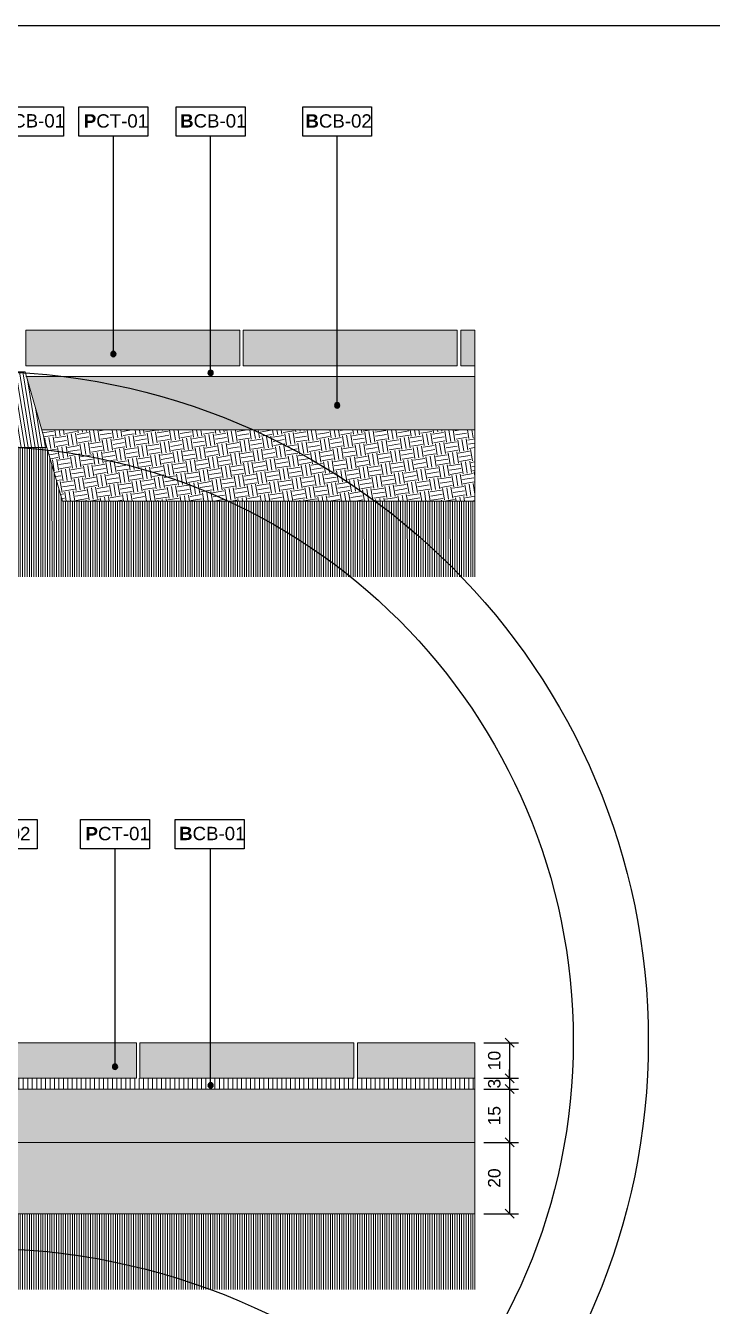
# Model space of a CAD drawing. Header units: metres. Extents: x -325 to 301, y -147 to 149.
# Drawn here: x 64.552 to 66.479, y 59.862 to 63.457 of the extents above; entities that cross this region are included whole.
import ezdxf

# ---------------------------------------------------------------- set-up
doc = ezdxf.new("R2010")
doc.units = ezdxf.units.M
doc.layers.get('Defpoints').update_dxf_attribs({"lineweight": 13})
doc.layers.add('-aux', color=50, linetype='Continuous', plot=False)
doc.layers.add('-AUX-TWQ', color=1, linetype='Continuous', plot=False)
doc.layers.add('0-TX-1_25', color=7, linetype='Continuous', true_color=0x3f4f7f)
doc.layers.add('3-TR-paviment fort', color=7, linetype='Continuous', true_color=0xd1d1d1)
for name, color, linetype, lineweight in [('1-CM', 7, 'Continuous', 0), ('2-L-secció', 1, 'Continuous', 0), ('3-TR Formigó', 252, 'Continuous', 0), ('3-TR Seleccionat', 44, 'Continuous', 0), ('3-TR Tot-u', 37, 'Continuous', 0)]:
    doc.layers.add(name, color=color, linetype=linetype, lineweight=lineweight)
doc.layers.add('3-TR sorra granitica', color=7, linetype='Continuous', lineweight=0, true_color=0xf2dac9)
doc.layers.add('3-TR tot_u', color=7, linetype='Continuous', lineweight=5, true_color=0x787878)
doc.layers.add('A-KEYPLAN_HATCH', color=7, linetype='Continuous')
doc.layers.add('A_TEXT_2', color=7, linetype='Continuous')
doc.styles.get("Standard").update_dxf_attribs({"font": 'arial.ttf'})
doc.dimstyles.new('ISO-25', dxfattribs={"dimtxt": 0.1, "dimasz": 0.1, "dimexe": 0.1, "dimexo": 0.1, "dimgap": 0.1, "dimtad": 1, "dimdec": 0, "dimlfac": 100, "dimzin": 9, "dimtxsty": 'Standard', "dimblk": 'OBLIQUE', "dimcen": 0.1, "dimadec": 0, "dimazin": 0, "dimtfac": 1, "dimtdec": 0, "dimtmove": 0, "dimatfit": 3, "dimldrblk": 'OBLIQUE', "dimfxl": 1, "dimarcsym": 0})

# ---------------------------------------------------------------- blocks, each defined once
blk = doc.blocks.new('hatch keyplan 2')
at = {"layer": 'A-KEYPLAN_HATCH'}
blk.add_lwpolyline([(0, 0.00548), (0.01287, 0.00548), (0.01287, 0), (0, 0)], close=True, dxfattribs=at)
blk = doc.blocks.new('hatch keyplan')
at = {"layer": 'A-KEYPLAN_HATCH'}
blk.add_blockref('hatch keyplan 2', (1.43058, 0.85215), dxfattribs=at)
blk = doc.blocks.new('SB-02')
at = {"layer": 'A-KEYPLAN_HATCH'}
blk.add_blockref('hatch keyplan', (-1.43058, -0.85215), dxfattribs=at)
at = {"layer": 'A_TEXT_2', "insert": (-0.0008, 0.00408), "char_height": 0.0025, "attachment_point": 1}
blk.add_mtext_dynamic_manual_height_columns('\\pi0.00249;{\\fArial|b1|i0|c0|p34;SB}-02', width=0.0145619, gutter_width=0.015, heights=[0], dxfattribs=at)
blk = doc.blocks.new('B-CB01')
at = {"layer": 'A-KEYPLAN_HATCH'}
blk.add_blockref('hatch keyplan', (-1.43058, -0.85215), dxfattribs=at)
at = {"layer": 'A_TEXT_2', "insert": (-0.0008, 0.00411), "char_height": 0.0025, "attachment_point": 1}
blk.add_mtext_dynamic_manual_height_columns('\\pi0.00152;{\\fArial|b1|i0|c0|p34;B}CB-01', width=0.0145619, gutter_width=0.015, heights=[0], dxfattribs=at)
blk = doc.blocks.new('PCB01')
at = {"layer": 'A-KEYPLAN_HATCH'}
blk.add_lwpolyline([(0.001, 0.00548), (0.01387, 0.00548), (0.01387, 0), (0.001, 0)], close=True, dxfattribs=at)
at = {"layer": 'A_TEXT_2', "insert": (0.0002, 0.00409), "char_height": 0.0025, "attachment_point": 1}
blk.add_mtext_dynamic_manual_height_columns('\\pi0.00171;{\\fArial|b1|i0|c0|p34;P}CT-01', width=0.0145619, gutter_width=0.015, heights=[0], dxfattribs=at)
blk = doc.blocks.new('POINT')
at = {"layer": '0-TX-1_25'}
h = blk.add_hatch(dxfattribs=at)
h.set_pattern_fill('ANGLE', color=256)
h.set_pattern_definition([(0, (-83.747, -12.726), (0, 6.985), [5.08, -1.905]), (90, (-83.747, -12.726), (-6.985, 4e-16), [5.08, -1.905])])
edge = h.paths.add_edge_path()
edge.add_arc((0, 0), 0.0075, 0, 360)
h = blk.add_hatch(color=256, dxfattribs=at)
h.dxf.hatch_style = 1
edge = h.paths.add_edge_path()
edge.add_arc((0, 0), 0.0075, 0, 360)
blk.add_circle((0, 0), 0.0075, dxfattribs=at)
blk = doc.blocks.new('_Oblique')
at = {"color": 0, "lineweight": -2}
blk.add_line((-0.5, -0.5), (0.5, 0.5), dxfattribs=at)
blk = doc.blocks.new('*D1198')
at = {"layer": '0-TX-1_25', "color": 0, "lineweight": -2, "transparency": 16777216}
for p, q in [((22.6963, 61.759), (22.6093, 61.759)), ((22.6343, 61.759), (22.6343, 61.609)), ((22.7343, 61.609), (22.6093, 61.609))]:
    blk.add_line(p, q, dxfattribs=at)
at = {"layer": 'Defpoints', "color": 0, "transparency": 16777216}
for p in [(22.7213, 61.759), (22.6343, 61.609), (66.3646, 61.609)]:
    blk.add_point(p, dxfattribs=at)
at = {"layer": '0-TX-1_25', "color": 0, "lineweight": -2, "transparency": 16777216, "xscale": 0.025, "yscale": 0.025, "zscale": 0.025}
for p, rotation in [((22.6343, 61.759), 90), ((22.6343, 61.609), 270)]:
    blk.add_blockref('_Oblique', p, dxfattribs=dict(at, rotation=rotation))
at = {"layer": '0-TX-1_25', "color": 0, "transparency": 16777216, "insert": (22.5915, 61.684), "char_height": 0.035, "attachment_point": 5, "rotation": 90}
blk.add_mtext('15', dxfattribs=at)
blk = doc.blocks.new('*D1214')
at = {"layer": '0-TX-1_25', "color": 0, "lineweight": -2, "transparency": 16777216}
for p, q in [((65.8381, 60.4723), (65.9353, 60.4723)), ((65.9103, 60.4723), (65.9103, 60.3223)), ((65.8381, 60.3223), (65.9353, 60.3223))]:
    blk.add_line(p, q, dxfattribs=at)
at = {"layer": 'Defpoints', "color": 0, "transparency": 16777216}
for p in [(65.8131, 60.4723), (65.8131, 60.3223), (65.9103, 60.3223)]:
    blk.add_point(p, dxfattribs=at)
at = {"layer": '0-TX-1_25', "color": 0, "lineweight": -2, "transparency": 16777216, "xscale": 0.025, "yscale": 0.025, "zscale": 0.025}
for p, rotation in [((65.9103, 60.4723), 90), ((65.9103, 60.3223), 270)]:
    blk.add_blockref('_Oblique', p, dxfattribs=dict(at, rotation=rotation))
at = {"layer": '0-TX-1_25', "color": 0, "transparency": 16777216, "insert": (65.8674, 60.3973), "char_height": 0.035, "attachment_point": 5, "rotation": 90}
blk.add_mtext('15', dxfattribs=at)
blk = doc.blocks.new('*D1215')
at = {"layer": '0-TX-1_25', "color": 0, "lineweight": -2, "transparency": 16777216}
for p, q in [((65.8381, 60.3223), (65.9353, 60.3223)), ((65.9103, 60.3223), (65.9103, 60.1223)), ((65.8381, 60.1223), (65.9353, 60.1223))]:
    blk.add_line(p, q, dxfattribs=at)
at = {"layer": 'Defpoints', "color": 0, "transparency": 16777216}
for p in [(65.8131, 60.3223), (65.8131, 60.1223), (65.9103, 60.1223)]:
    blk.add_point(p, dxfattribs=at)
at = {"layer": '0-TX-1_25', "color": 0, "lineweight": -2, "transparency": 16777216, "xscale": 0.025, "yscale": 0.025, "zscale": 0.025}
for p, rotation in [((65.9103, 60.3223), 90), ((65.9103, 60.1223), 270)]:
    blk.add_blockref('_Oblique', p, dxfattribs=dict(at, rotation=rotation))
at = {"layer": '0-TX-1_25', "color": 0, "transparency": 16777216, "insert": (65.8674, 60.2223), "char_height": 0.035, "attachment_point": 5, "rotation": 90}
blk.add_mtext('20', dxfattribs=at)
blk = doc.blocks.new('*D1216')
at = {"layer": '0-TX-1_25', "color": 0, "lineweight": -2, "transparency": 16777216}
for p, q in [((65.8381, 60.5023), (65.9353, 60.5023)), ((65.9103, 60.5023), (65.9103, 60.5273)), ((65.9103, 60.5023), (65.9103, 60.4723)), ((65.8381, 60.4723), (65.9353, 60.4723)), ((65.9103, 60.4723), (65.9103, 60.4473))]:
    blk.add_line(p, q, dxfattribs=at)
at = {"layer": 'Defpoints', "color": 0, "transparency": 16777216}
for p in [(65.8131, 60.5023), (65.8131, 60.4723), (65.9103, 60.4723)]:
    blk.add_point(p, dxfattribs=at)
at = {"layer": '0-TX-1_25', "color": 0, "lineweight": -2, "transparency": 16777216, "xscale": 0.025, "yscale": 0.025, "zscale": 0.025}
for p, rotation in [((65.9103, 60.5023), 270), ((65.9103, 60.4723), 90)]:
    blk.add_blockref('_Oblique', p, dxfattribs=dict(at, rotation=rotation))
at = {"layer": '0-TX-1_25', "color": 0, "transparency": 16777216, "insert": (65.8674, 60.4873), "char_height": 0.035, "attachment_point": 5, "rotation": 90}
blk.add_mtext('3', dxfattribs=at)
blk = doc.blocks.new('*D1217')
at = {"layer": '0-TX-1_25', "color": 0, "lineweight": -2, "transparency": 16777216}
for p, q in [((65.8381, 60.6023), (65.9353, 60.6023)), ((65.9103, 60.6023), (65.9103, 60.5023)), ((65.8381, 60.5023), (65.9353, 60.5023))]:
    blk.add_line(p, q, dxfattribs=at)
at = {"layer": 'Defpoints', "color": 0, "transparency": 16777216}
for p in [(65.8131, 60.6023), (65.8131, 60.5023), (65.9103, 60.5023)]:
    blk.add_point(p, dxfattribs=at)
at = {"layer": '0-TX-1_25', "color": 0, "lineweight": -2, "transparency": 16777216, "xscale": 0.025, "yscale": 0.025, "zscale": 0.025}
for p, rotation in [((65.9103, 60.6023), 90), ((65.9103, 60.5023), 270)]:
    blk.add_blockref('_Oblique', p, dxfattribs=dict(at, rotation=rotation))
at = {"layer": '0-TX-1_25', "color": 0, "transparency": 16777216, "insert": (65.8674, 60.5523), "char_height": 0.035, "attachment_point": 5, "rotation": 90}
blk.add_mtext('10', dxfattribs=at)
blk = doc.blocks.new('B-CB02')
at = {"layer": 'A-KEYPLAN_HATCH'}
blk.add_blockref('hatch keyplan', (-1.43058, -0.85215), dxfattribs=at)
at = {"layer": 'A_TEXT_2', "insert": (-0.0008, 0.00409), "char_height": 0.0025, "attachment_point": 1}
blk.add_mtext_dynamic_manual_height_columns('\\pi0.00129;{\\fArial|b1|i0|c0|p34;B}CB-02', width=0.0145619, gutter_width=0.015, heights=[0], dxfattribs=at)

msp = doc.modelspace()

# ---------------------------------------------------------------- hatches: boundary and pattern name
at = {"layer": '3-TR Formigó'}
h = msp.add_hatch(dxfattribs=at)
h.set_pattern_fill('ANSI31', color=256, scale=0.003, angle=234.1752, style=0)
h.set_pattern_definition([(279.175244, (25.252076, -29.243001), (0.00940313, 0.0015188056), [])])
h.paths.add_polyline_path([(64.2359, 62.485), (64.5514, 62.4851), (64.6119, 62.2723), (64.1744, 62.2723)])
at = {"layer": '3-TR Seleccionat'}
h = msp.add_hatch(dxfattribs=at)
h.set_pattern_fill('ANSI31', color=256, scale=0.002, angle=225, style=0)
h.set_pattern_definition([(270, (441140.611102, -650774.494163), (-0.00635, -2e-18), [])])
h.paths.add_polyline_path([(62.9778, 62.2723), (62.9778, 61.9094), (65.8131, 61.9094), (65.8131, 62.1223), (64.6561, 62.1223), (64.6119, 62.2723)])
h = msp.add_hatch(dxfattribs=at)
h.set_pattern_fill('ANSI31', color=256, scale=0.002, angle=225, style=0)
h.set_pattern_definition([(270, (441140.611102, -650776.494163), (-0.00635, -2e-18), [])])
h.paths.add_polyline_path([(62.9778, 60.1223), (62.9778, 59.9094), (65.8131, 59.9094), (65.8131, 60.1209), (64.2217, 60.1223)])
at = {"layer": '3-TR sorra granitica'}
h = msp.add_hatch(dxfattribs=at)
h.set_pattern_fill('LINE', color=256, scale=0.1, angle=54.3535, style=0)
h.set_pattern_definition([(90, (86.833365, 268.657919), (-0.0125, -5e-12), [])])
h.paths.add_polyline_path([(64.2461, 60.4723), (64.2461, 60.4913), (64.2461, 60.5021), (62.9778, 60.5023), (62.9778, 60.4723)])
h.paths.add_polyline_path([(64.376, 60.4723), (65.8131, 60.4723), (65.8131, 60.5023), (64.3161, 60.5023), (64.2461, 60.5023), (64.2461, 60.4723), (64.2571, 60.4829), (64.376, 60.4829)])
at = {"layer": '3-TR Tot-u'}
h = msp.add_hatch(dxfattribs=at)
h.set_pattern_fill('EARTH', color=256, scale=0.005, angle=-80.8248, style=0)
h.set_pattern_definition([(279.175244, (-122.317967, 21.686358), (0.036406452, -0.0262810815), [0.03175, -0.03175]), (279.175244, (-122.306213, 21.688256), (0.036406452, -0.0262810815), [0.03175, -0.03175]), (279.175244, (-122.29446, 21.690155), (0.036406452, -0.0262810815), [0.03175, -0.03175]), (9.175244, (-122.28991, 21.68687), (0.0262810815, 0.036406452), [0.03175, -0.03175]), (9.175244, (-122.28801, 21.675116), (0.0262810815, 0.036406452), [0.03175, -0.03175]), (9.175244, (-122.28611, 21.663362), (0.0262810815, 0.036406452), [0.03175, -0.03175])])
h.paths.add_polyline_path([(64.6561, 62.1223), (65.6681, 62.1223), (65.8131, 62.1223), (65.8131, 62.3223), (64.5977, 62.3223)])
h = msp.add_hatch(dxfattribs=at)
h.set_pattern_fill('EARTH', color=256, scale=0.005, angle=-80.8248, style=0)
h.set_pattern_definition([(279.175244, (-123.801453, 19.836358), (0.036406452, -0.0262810815), [0.03175, -0.03175]), (279.175244, (-123.7897, 19.838257), (0.036406452, -0.0262810815), [0.03175, -0.03175]), (279.175244, (-123.777945, 19.840155), (0.036406452, -0.0262810815), [0.03175, -0.03175]), (9.175244, (-123.773394, 19.83687), (0.0262810815, 0.036406452), [0.03175, -0.03175]), (9.175244, (-123.771495, 19.825116), (0.0262810815, 0.036406452), [0.03175, -0.03175]), (9.175244, (-123.769597, 19.813362), (0.0262810815, 0.036406452), [0.03175, -0.03175])])
h.paths.add_polyline_path([(62.9778, 60.1223), (65.8131, 60.1223), (65.8131, 60.3223), (64.2431, 60.3223), (62.9778, 60.3223)])
at = {"layer": '3-TR tot_u'}
h = msp.add_hatch(dxfattribs=at)
h.set_pattern_fill('AR-CONC', color=256, scale=0.0002, angle=90.2664)
h.set_pattern_definition([(140.2664143104, (269984.931893, -738410.930217), (0.0030183585511, 0.0364513625844), [0.00381, -0.04191]), (85.2664143104, (269984.931893, -738410.930217), (-0.0381781810675, -0.0072262829332), [0.003048, -0.033528116834]), (190.7178590104, (269984.932144, -738410.92718), (-0.0351598209585, 0.0292250795622), [0.00323800176, -0.03561804892]), (136.4506143104, (269984.921733, -738410.930265), (0.0081562825582, 0.0542543196878), [0.005715, -0.062865]), (186.9019719204, (269984.922413, -738410.925743), (-0.049705465848, 0.047250217616), [0.004857004628, -0.053427121632]), (81.45056548, (269984.921733, -738410.930265), (-0.0497054658455, 0.0472502176188), [0.004571993414, -0.050291946384]), (111.2664143104, (269984.92425, -738410.925173), (0.0203118235131, 0.0304176527954), [0.00381, -0.04191]), (56.2664143104, (269984.92425, -738410.925173), (-0.0368946682902, 0.0121889849718), [0.003048, -0.033528]), (161.7178593104, (269984.925942, -738410.922638), (-0.016582844967, 0.0426066376987), [0.00323800176, -0.03561798752]), (127.7664143104, (269984.931893, -738410.930217), (-0.0169136972324, 0.00053908133522), [0, -0.0331216, 0, -0.034036, 0, -0.033655]), (97.7664143104, (269984.931893, -738410.930217), (-0.02009803784808, 0.0132706243038), [0, -0.0194056, 0, -0.0323596, 0, -0.012827]), (57.7664143104, (269984.931946, -738410.941546), (0.00101964285024, 0.02712315336895), [0, -0.0127, 0, -0.039624, 0, -0.052578]), (47.7664143104, (269984.93197, -738410.946626), (-0.0052229971542, 0.0296018704426), [0, -0.01651, 0, -0.0263144, 0, -0.037338])])
h.paths.add_polyline_path([(65.8131, 62.4723), (65.8131, 62.3223), (64.5967, 62.3241), (64.553, 62.4723)])
h = msp.add_hatch(dxfattribs=at)
h.set_pattern_fill('AR-CONC', color=256, scale=0.0002, angle=90.2664)
h.set_pattern_definition([(140.2664143104, (269983.5665, -738410.930217), (0.0030183585511, 0.0364513625844), [0.00381, -0.04191]), (85.2664143104, (269983.5665, -738410.930217), (-0.0381781810675, -0.0072262829332), [0.003048, -0.033528116834]), (190.7178590104, (269983.56675, -738410.92718), (-0.0351598209585, 0.0292250795622), [0.00323800176, -0.03561804892]), (136.4506143104, (269983.55634, -738410.930264), (0.0081562825582, 0.0542543196878), [0.005715, -0.062865]), (186.9019719204, (269983.55702, -738410.925743), (-0.049705465848, 0.047250217616), [0.004857004628, -0.053427121632]), (81.45056548, (269983.55634, -738410.930264), (-0.0497054658455, 0.0472502176188), [0.004571993414, -0.050291946384]), (111.2664143104, (269983.558855, -738410.925173), (0.0203118235131, 0.0304176527954), [0.00381, -0.04191]), (56.2664143104, (269983.558855, -738410.925173), (-0.0368946682902, 0.0121889849718), [0.003048, -0.033528]), (161.7178593104, (269983.560548, -738410.922638), (-0.016582844967, 0.0426066376987), [0.00323800176, -0.03561798752]), (127.7664143104, (269983.566499, -738410.930217), (-0.0169136972324, 0.00053908133522), [0, -0.0331216, 0, -0.034036, 0, -0.033655]), (97.7664143104, (269983.566499, -738410.930217), (-0.02009803784808, 0.0132706243038), [0, -0.0194056, 0, -0.0323596, 0, -0.012827]), (57.7664143104, (269983.566552, -738410.941545), (0.00101964285024, 0.02712315336895), [0, -0.0127, 0, -0.039624, 0, -0.052578]), (47.7664143104, (269983.566575, -738410.946625), (-0.0052229971542, 0.0296018704426), [0, -0.01651, 0, -0.0263144, 0, -0.037338])])
h.paths.add_polyline_path([(65.8131, 60.4723), (65.8131, 60.3223), (62.9778, 60.3223), (62.9778, 60.4723)])
at = {"layer": '3-TR-paviment fort'}
for points in [[(65.1531, 62.5023), (64.5531, 62.5023), (64.5531, 62.6023), (65.1531, 62.6023)], [(65.7631, 62.5023), (65.1631, 62.5023), (65.1631, 62.6023), (65.7631, 62.6023)], [(65.8131, 62.5023), (65.8131, 62.6023), (65.7731, 62.6023), (65.7731, 62.5023)], [(64.8631, 60.5023), (64.2631, 60.5023), (64.2631, 60.6023), (64.8631, 60.6023)], [(65.4731, 60.5023), (64.8731, 60.5023), (64.8731, 60.6023), (65.4731, 60.6023)], [(65.8131, 60.5023), (65.8131, 60.6023), (65.4831, 60.6023), (65.4831, 60.5023)]]:
    msp.add_hatch(color=256, dxfattribs=at).paths.add_polyline_path(points)

# ---------------------------------------------------------------- linework, layer by layer
at = {"layer": '-aux'}
msp.add_lwpolyline([(12.2345, 63.4567), (142.2345, 63.4567)], dxfattribs=at)
at = {"layer": '-AUX-TWQ'}
for centre, radius in [((64.42, 60.6076), 1.8794), ((64.42, 60.6076), 1.6689), ((64.42, 58.1461), 1.8794)]:
    msp.add_circle(centre, radius, dxfattribs=at)
at = {"layer": '0-TX-1_25'}
for points in [[(64.7985, 62.5348), (64.7985, 63.1465)], [(65.0715, 62.4823), (65.0715, 63.1465)], [(65.4265, 62.3908), (65.4265, 63.1465)], [(64.8033, 60.5348), (64.8033, 61.1465)], [(65.0715, 60.4823), (65.0715, 61.1465)]]:
    msp.add_lwpolyline(points, dxfattribs=at)
at = {"layer": '1-CM'}
for p, q in [((64.553, 62.4723), (65.8131, 62.4723)), ((64.5977, 62.3223), (65.8131, 62.3223)), ((62.9778, 62.2723), (64.6119, 62.2723)), ((64.6561, 62.1223), (65.8131, 62.1223)), ((64.2431, 60.4723), (65.8131, 60.4723))]:
    msp.add_line(p, q, dxfattribs=at)
for points in [[(65.1531, 62.5023), (64.5531, 62.5023), (64.5531, 62.6023), (65.1531, 62.6023)], [(65.7631, 62.5023), (65.1631, 62.5023), (65.1631, 62.6023), (65.7631, 62.6023)], [(65.8131, 62.5023), (65.8131, 62.6023), (65.7731, 62.6023), (65.7731, 62.5023)], [(64.2359, 62.485), (64.5514, 62.4851), (64.6119, 62.2723), (64.1744, 62.2723)], [(64.8631, 60.5023), (64.2631, 60.5023), (64.2631, 60.6023), (64.8631, 60.6023)], [(65.4731, 60.5023), (64.8731, 60.5023), (64.8731, 60.6023), (65.4731, 60.6023)]]:
    msp.add_lwpolyline(points, close=True, dxfattribs=at)
for points in [[(64.6561, 62.1223), (64.6119, 62.2723)], [(65.8131, 60.5023), (65.4831, 60.5023), (65.4831, 60.6023), (65.8131, 60.6023)], [(62.9778, 60.3223), (65.8131, 60.3223)], [(62.9778, 60.1223), (65.8131, 60.1223)]]:
    msp.add_lwpolyline(points, dxfattribs=at)
at = {"layer": '2-L-secció'}
for points in [[(65.8131, 62.6023), (65.8131, 61.9094)], [(65.8131, 60.6023), (65.8131, 59.9094)]]:
    msp.add_lwpolyline(points, dxfattribs=at)

# ---------------------------------------------------------------- block references
at = {"layer": '0-TX-1_25', "xscale": 15, "yscale": 15, "zscale": 15}
for name, p in [('B-CB01', (64.466, 63.1466)), ('PCB01', (64.6869, 63.1465)), ('B-CB01', (64.9749, 63.1465)), ('B-CB02', (65.33, 63.1465)), ('SB-02', (64.3921, 61.1465)), ('PCB01', (64.6917, 61.1465)), ('B-CB01', (64.9721, 61.1465))]:
    msp.add_blockref(name, p, dxfattribs=at)
at = {"layer": '0-TX-1_25', "xscale": -1}
for p in [(64.7985, 62.5348), (65.0715, 62.4823), (65.4265, 62.3908), (64.8033, 60.5348), (65.0715, 60.4823)]:
    msp.add_blockref('POINT', p, dxfattribs=at)

# ---------------------------------------------------------------- dimensions: what is measured, and where the dimension line sits
at = {"layer": '0-TX-1_25'}
for base, p1, p2, picture, middle in [((22.6343, 61.609), (22.7213, 61.759), (66.3646, 61.609), '*D1198', (22.5915, 61.684)), ((65.9103, 60.5023), (65.8131, 60.6023), (65.8131, 60.5023), '*D1217', (65.8674, 60.5523)), ((65.9103, 60.3223), (65.8131, 60.4723), (65.8131, 60.3223), '*D1214', (65.8674, 60.3973)), ((65.9103, 60.1223), (65.8131, 60.3223), (65.8131, 60.1223), '*D1215', (65.8674, 60.2223))]:
    dim = msp.add_linear_dim(base=base, p1=p1, p2=p2, angle=90, dimstyle='ISO-25', override={"dimtxt": 0.035, "dimasz": 0.025, "dimexe": 0.025, "dimexo": 0.025, "dimgap": 0.025, "dimblk1": 'Oblique', "dimblk2": 'Oblique', "dimsah": 1, "dimfxl": 0.1, "dimfxlon": 1, "dimarcsym": 1}, dxfattribs=at)
    dim.commit()
    dim.dimension.update_dxf_attribs({"geometry": picture, "text_midpoint": middle})
dim = msp.add_linear_dim(base=(65.9103, 60.4723), p1=(65.8131, 60.5023), p2=(65.8131, 60.4723), angle=90, dimstyle='ISO-25', override={"dimtxt": 0.035, "dimasz": 0.025, "dimexe": 0.025, "dimexo": 0.025, "dimgap": 0.025, "dimblk1": 'Oblique', "dimblk2": 'Oblique', "dimsah": 1, "dimfxl": 0.1, "dimfxlon": 1, "dimarcsym": 1}, dxfattribs=at)
dim.commit()
dim.dimension.update_dxf_attribs({"geometry": '*D1216', "text_midpoint": (65.9103, 60.4873), "dimtype": 160})

doc.saveas('drawing.dxf')
